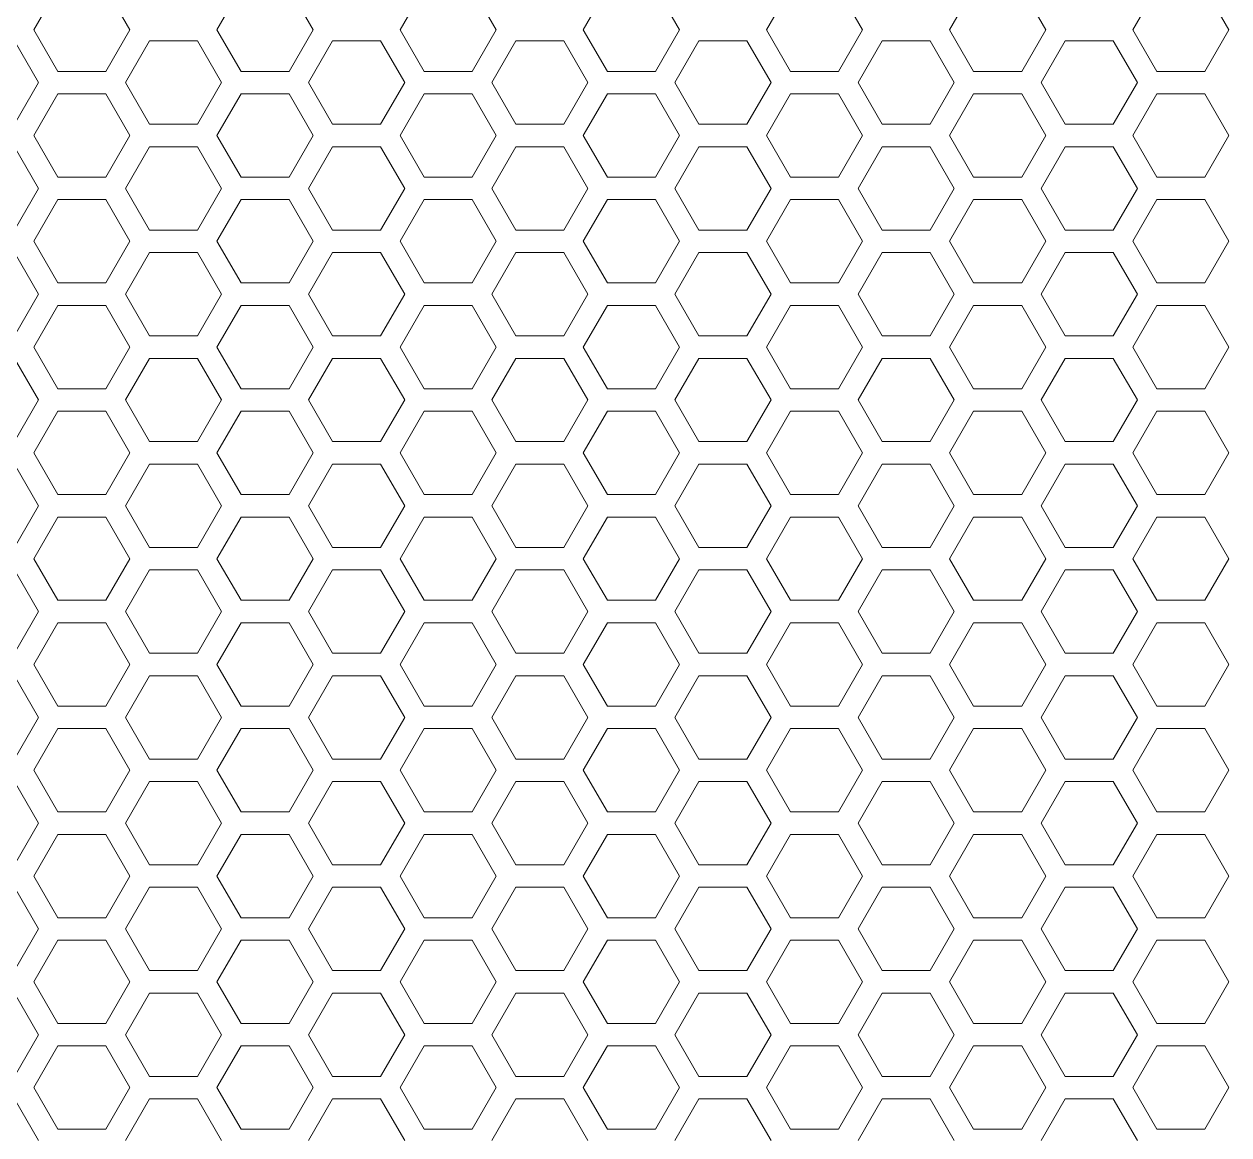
# Model space of a CAD drawing. Header units: millimetres. Extents: x -10 to 46, y -17 to 110.
# Drawn here: x 10.18 to 16.45, y 33.45 to 39.23 of the extents above; entities that cross this region are included whole.
import ezdxf

# ---------------------------------------------------------------- set-up
doc = ezdxf.new("R2010")
doc.units = ezdxf.units.MM

msp = doc.modelspace()

# ---------------------------------------------------------------- linework, layer by layer
at = {"lineweight": 18}
for p, q in [((10.3595, 39.414), (10.2345, 39.1975)), ((10.7345, 39.1975), (10.6095, 39.414)), ((11.3121, 39.414), (11.1871, 39.1975)), ((11.6871, 39.1975), (11.5621, 39.414)), ((12.2648, 39.414), (12.1398, 39.1975)), ((12.6398, 39.1975), (12.5148, 39.414)), ((13.2174, 39.414), (13.0924, 39.1975)), ((13.5924, 39.1975), (13.4674, 39.414)), ((14.1701, 39.414), (14.0451, 39.1975)), ((14.5451, 39.1975), (14.4201, 39.414)), ((15.1227, 39.414), (14.9977, 39.1975)), ((15.4977, 39.1975), (15.3727, 39.414)), ((16.0754, 39.414), (15.9504, 39.1975)), ((16.4504, 39.1975), (16.3254, 39.414)), ((10.2345, 39.1975), (10.3595, 38.981)), ((10.6095, 38.981), (10.7345, 39.1975)), ((11.1871, 39.1975), (11.3121, 38.981)), ((11.5621, 38.981), (11.6871, 39.1975)), ((12.1398, 39.1975), (12.2648, 38.981)), ((12.5148, 38.981), (12.6398, 39.1975)), ((13.0924, 39.1975), (13.2174, 38.981)), ((13.4674, 38.981), (13.5924, 39.1975)), ((14.0451, 39.1975), (14.1701, 38.981)), ((14.4201, 38.981), (14.5451, 39.1975)), ((14.9977, 39.1975), (15.1227, 38.981)), ((15.3727, 38.981), (15.4977, 39.1975)), ((15.9504, 39.1975), (16.0754, 38.981)), ((16.3254, 38.981), (16.4504, 39.1975)), ((10.2581, 38.9225), (10.1331, 39.139)), ((10.8358, 39.139), (10.7108, 38.9225)), ((11.0858, 39.139), (10.8358, 39.139)), ((11.2108, 38.9225), (11.0858, 39.139)), ((11.7884, 39.139), (11.6634, 38.9225)), ((12.0384, 39.139), (11.7884, 39.139)), ((12.1634, 38.9225), (12.0384, 39.139)), ((12.7411, 39.139), (12.6161, 38.9225)), ((12.9911, 39.139), (12.7411, 39.139)), ((13.1161, 38.9225), (12.9911, 39.139)), ((13.6937, 39.139), (13.5687, 38.9225)), ((13.9438, 39.139), (13.6937, 39.139)), ((14.0688, 38.9225), (13.9438, 39.139)), ((14.6464, 39.139), (14.5214, 38.9225)), ((14.8964, 39.139), (14.6464, 39.139)), ((15.0214, 38.9225), (14.8964, 39.139)), ((15.599, 39.139), (15.474, 38.9225)), ((15.8491, 39.139), (15.599, 39.139)), ((15.9741, 38.9225), (15.8491, 39.139)), ((10.3595, 38.981), (10.6095, 38.981)), ((11.3121, 38.981), (11.5621, 38.981)), ((12.2648, 38.981), (12.5148, 38.981)), ((13.2174, 38.981), (13.4674, 38.981)), ((14.1701, 38.981), (14.4201, 38.981)), ((15.1227, 38.981), (15.3727, 38.981)), ((16.0754, 38.981), (16.3254, 38.981)), ((10.1331, 38.706), (10.2581, 38.9225)), ((10.7108, 38.9225), (10.8358, 38.706)), ((11.0858, 38.706), (11.2108, 38.9225)), ((11.6634, 38.9225), (11.7884, 38.706)), ((12.0384, 38.706), (12.1634, 38.9225)), ((12.6161, 38.9225), (12.7411, 38.706)), ((12.9911, 38.706), (13.1161, 38.9225)), ((13.5687, 38.9225), (13.6937, 38.706)), ((13.9438, 38.706), (14.0688, 38.9225)), ((14.5214, 38.9225), (14.6464, 38.706)), ((14.8964, 38.706), (15.0214, 38.9225)), ((15.474, 38.9225), (15.599, 38.706)), ((15.8491, 38.706), (15.9741, 38.9225)), ((10.3595, 38.864), (10.2345, 38.6475)), ((10.6095, 38.864), (10.3595, 38.864)), ((10.7345, 38.6475), (10.6095, 38.864)), ((11.3121, 38.864), (11.1871, 38.6475)), ((11.5621, 38.864), (11.3121, 38.864)), ((11.6871, 38.6475), (11.5621, 38.864)), ((12.2648, 38.864), (12.1398, 38.6475)), ((12.5148, 38.864), (12.2648, 38.864)), ((12.6398, 38.6475), (12.5148, 38.864)), ((13.2174, 38.864), (13.0924, 38.6475)), ((13.4674, 38.864), (13.2174, 38.864)), ((13.5924, 38.6475), (13.4674, 38.864)), ((14.1701, 38.864), (14.0451, 38.6475)), ((14.4201, 38.864), (14.1701, 38.864)), ((14.5451, 38.6475), (14.4201, 38.864)), ((15.1227, 38.864), (14.9977, 38.6475)), ((15.3727, 38.864), (15.1227, 38.864)), ((15.4977, 38.6475), (15.3727, 38.864)), ((16.0754, 38.864), (15.9504, 38.6475)), ((16.3254, 38.864), (16.0754, 38.864)), ((16.4504, 38.6475), (16.3254, 38.864)), ((10.8358, 38.706), (11.0858, 38.706)), ((11.7884, 38.706), (12.0384, 38.706)), ((12.7411, 38.706), (12.9911, 38.706)), ((13.6937, 38.706), (13.9438, 38.706)), ((14.6464, 38.706), (14.8964, 38.706)), ((15.599, 38.706), (15.8491, 38.706)), ((10.2345, 38.6475), (10.3595, 38.431)), ((10.6095, 38.431), (10.7345, 38.6475)), ((11.1871, 38.6475), (11.3121, 38.431)), ((11.5621, 38.431), (11.6871, 38.6475)), ((12.1398, 38.6475), (12.2648, 38.431)), ((12.5148, 38.431), (12.6398, 38.6475)), ((13.0924, 38.6475), (13.2174, 38.431)), ((13.4674, 38.431), (13.5924, 38.6475)), ((14.0451, 38.6475), (14.1701, 38.431)), ((14.4201, 38.431), (14.5451, 38.6475)), ((14.9977, 38.6475), (15.1227, 38.431)), ((15.3727, 38.431), (15.4977, 38.6475)), ((15.9504, 38.6475), (16.0754, 38.431)), ((16.3254, 38.431), (16.4504, 38.6475)), ((10.2581, 38.3725), (10.1331, 38.589)), ((10.8358, 38.589), (10.7108, 38.3725)), ((11.0858, 38.589), (10.8358, 38.589)), ((11.2108, 38.3725), (11.0858, 38.589)), ((11.7884, 38.589), (11.6634, 38.3725)), ((12.0384, 38.589), (11.7884, 38.589)), ((12.1634, 38.3725), (12.0384, 38.589)), ((12.7411, 38.589), (12.6161, 38.3725)), ((12.9911, 38.589), (12.7411, 38.589)), ((13.1161, 38.3725), (12.9911, 38.589)), ((13.6937, 38.589), (13.5687, 38.3725)), ((13.9438, 38.589), (13.6937, 38.589)), ((14.0688, 38.3725), (13.9438, 38.589)), ((14.6464, 38.589), (14.5214, 38.3725)), ((14.8964, 38.589), (14.6464, 38.589)), ((15.0214, 38.3725), (14.8964, 38.589)), ((15.599, 38.589), (15.474, 38.3725)), ((15.8491, 38.589), (15.599, 38.589)), ((15.9741, 38.3725), (15.8491, 38.589)), ((10.3595, 38.431), (10.6095, 38.431)), ((11.3121, 38.431), (11.5621, 38.431)), ((12.2648, 38.431), (12.5148, 38.431)), ((13.2174, 38.431), (13.4674, 38.431)), ((14.1701, 38.431), (14.4201, 38.431)), ((15.1227, 38.431), (15.3727, 38.431)), ((16.0754, 38.431), (16.3254, 38.431)), ((10.1331, 38.156), (10.2581, 38.3725)), ((10.7108, 38.3725), (10.8358, 38.156)), ((11.0858, 38.156), (11.2108, 38.3725)), ((11.6634, 38.3725), (11.7884, 38.156)), ((12.0384, 38.156), (12.1634, 38.3725)), ((12.6161, 38.3725), (12.7411, 38.156)), ((12.9911, 38.156), (13.1161, 38.3725)), ((13.5687, 38.3725), (13.6937, 38.156)), ((13.9438, 38.156), (14.0688, 38.3725)), ((14.5214, 38.3725), (14.6464, 38.156)), ((14.8964, 38.156), (15.0214, 38.3725)), ((15.474, 38.3725), (15.599, 38.156)), ((15.8491, 38.156), (15.9741, 38.3725)), ((10.3595, 38.314), (10.2345, 38.0975)), ((10.6095, 38.314), (10.3595, 38.314)), ((10.7345, 38.0975), (10.6095, 38.314)), ((11.3121, 38.314), (11.1871, 38.0975)), ((11.5621, 38.314), (11.3121, 38.314)), ((11.6871, 38.0975), (11.5621, 38.314)), ((12.2648, 38.314), (12.1398, 38.0975)), ((12.5148, 38.314), (12.2648, 38.314)), ((12.6398, 38.0975), (12.5148, 38.314)), ((13.2174, 38.314), (13.0924, 38.0975)), ((13.4674, 38.314), (13.2174, 38.314)), ((13.5924, 38.0975), (13.4674, 38.314)), ((14.1701, 38.314), (14.0451, 38.0975)), ((14.4201, 38.314), (14.1701, 38.314)), ((14.5451, 38.0975), (14.4201, 38.314)), ((15.1227, 38.314), (14.9977, 38.0975)), ((15.3727, 38.314), (15.1227, 38.314)), ((15.4977, 38.0975), (15.3727, 38.314)), ((16.0754, 38.314), (15.9504, 38.0975)), ((16.3254, 38.314), (16.0754, 38.314)), ((16.4504, 38.0975), (16.3254, 38.314)), ((10.8358, 38.156), (11.0858, 38.156)), ((11.7884, 38.156), (12.0384, 38.156)), ((12.7411, 38.156), (12.9911, 38.156)), ((13.6937, 38.156), (13.9438, 38.156)), ((14.6464, 38.156), (14.8964, 38.156)), ((15.599, 38.156), (15.8491, 38.156)), ((10.2581, 37.8225), (10.1331, 38.039)), ((10.2345, 38.0975), (10.3595, 37.881)), ((10.6095, 37.881), (10.7345, 38.0975)), ((10.8358, 38.039), (10.7108, 37.8225)), ((11.0858, 38.039), (10.8358, 38.039)), ((11.2108, 37.8225), (11.0858, 38.039)), ((11.1871, 38.0975), (11.3121, 37.881)), ((11.5621, 37.881), (11.6871, 38.0975)), ((11.7884, 38.039), (11.6634, 37.8225)), ((12.0384, 38.039), (11.7884, 38.039)), ((12.1634, 37.8225), (12.0384, 38.039)), ((12.1398, 38.0975), (12.2648, 37.881)), ((12.5148, 37.881), (12.6398, 38.0975)), ((12.7411, 38.039), (12.6161, 37.8225)), ((12.9911, 38.039), (12.7411, 38.039)), ((13.1161, 37.8225), (12.9911, 38.039)), ((13.0924, 38.0975), (13.2174, 37.881)), ((13.4674, 37.881), (13.5924, 38.0975)), ((13.6937, 38.039), (13.5687, 37.8225)), ((13.9438, 38.039), (13.6937, 38.039)), ((14.0688, 37.8225), (13.9438, 38.039)), ((14.0451, 38.0975), (14.1701, 37.881)), ((14.4201, 37.881), (14.5451, 38.0975)), ((14.6464, 38.039), (14.5214, 37.8225)), ((14.8964, 38.039), (14.6464, 38.039)), ((15.0214, 37.8225), (14.8964, 38.039)), ((14.9977, 38.0975), (15.1227, 37.881)), ((15.3727, 37.881), (15.4977, 38.0975)), ((15.599, 38.039), (15.474, 37.8225)), ((15.8491, 38.039), (15.599, 38.039)), ((15.9741, 37.8225), (15.8491, 38.039)), ((15.9504, 38.0975), (16.0754, 37.881)), ((16.3254, 37.881), (16.4504, 38.0975)), ((10.3595, 37.881), (10.6095, 37.881)), ((11.3121, 37.881), (11.5621, 37.881)), ((12.2648, 37.881), (12.5148, 37.881)), ((13.2174, 37.881), (13.4674, 37.881)), ((14.1701, 37.881), (14.4201, 37.881)), ((15.1227, 37.881), (15.3727, 37.881)), ((16.0754, 37.881), (16.3254, 37.881)), ((10.1331, 37.606), (10.2581, 37.8225)), ((10.7108, 37.8225), (10.8358, 37.606)), ((11.0858, 37.606), (11.2108, 37.8225)), ((11.6634, 37.8225), (11.7884, 37.606)), ((12.0384, 37.606), (12.1634, 37.8225)), ((12.6161, 37.8225), (12.7411, 37.606)), ((12.9911, 37.606), (13.1161, 37.8225)), ((13.5687, 37.8225), (13.6937, 37.606)), ((13.9438, 37.606), (14.0688, 37.8225)), ((14.5214, 37.8225), (14.6464, 37.606)), ((14.8964, 37.606), (15.0214, 37.8225)), ((15.474, 37.8225), (15.599, 37.606)), ((15.8491, 37.606), (15.9741, 37.8225)), ((10.3595, 37.764), (10.2345, 37.5475)), ((10.6095, 37.764), (10.3595, 37.764)), ((10.7345, 37.5475), (10.6095, 37.764)), ((11.3121, 37.764), (11.1871, 37.5475)), ((11.5621, 37.764), (11.3121, 37.764)), ((11.6871, 37.5475), (11.5621, 37.764)), ((12.2648, 37.764), (12.1398, 37.5475)), ((12.5148, 37.764), (12.2648, 37.764)), ((12.6398, 37.5475), (12.5148, 37.764)), ((13.2174, 37.764), (13.0924, 37.5475)), ((13.4674, 37.764), (13.2174, 37.764)), ((13.5924, 37.5475), (13.4674, 37.764)), ((14.1701, 37.764), (14.0451, 37.5475)), ((14.4201, 37.764), (14.1701, 37.764)), ((14.5451, 37.5475), (14.4201, 37.764)), ((15.1227, 37.764), (14.9977, 37.5475)), ((15.3727, 37.764), (15.1227, 37.764)), ((15.4977, 37.5475), (15.3727, 37.764)), ((16.0754, 37.764), (15.9504, 37.5475)), ((16.3254, 37.764), (16.0754, 37.764)), ((16.4504, 37.5475), (16.3254, 37.764)), ((10.8358, 37.606), (11.0858, 37.606)), ((11.7884, 37.606), (12.0384, 37.606)), ((12.7411, 37.606), (12.9911, 37.606)), ((13.6937, 37.606), (13.9438, 37.606)), ((14.6464, 37.606), (14.8964, 37.606)), ((15.599, 37.606), (15.8491, 37.606)), ((10.2345, 37.5475), (10.3595, 37.3309)), ((10.6095, 37.3309), (10.7345, 37.5475)), ((11.1871, 37.5475), (11.3121, 37.3309)), ((11.5621, 37.3309), (11.6871, 37.5475)), ((12.1398, 37.5475), (12.2648, 37.3309)), ((12.5148, 37.3309), (12.6398, 37.5475)), ((13.0924, 37.5475), (13.2174, 37.3309)), ((13.4674, 37.3309), (13.5924, 37.5475)), ((14.0451, 37.5475), (14.1701, 37.3309)), ((14.4201, 37.3309), (14.5451, 37.5475)), ((14.9977, 37.5475), (15.1227, 37.3309)), ((15.3727, 37.3309), (15.4977, 37.5475)), ((15.9504, 37.5475), (16.0754, 37.3309)), ((16.3254, 37.3309), (16.4504, 37.5475)), ((10.2581, 37.2725), (10.1331, 37.489)), ((10.8358, 37.489), (10.7108, 37.2725)), ((11.0858, 37.489), (10.8358, 37.489)), ((11.2108, 37.2725), (11.0858, 37.489)), ((11.7884, 37.489), (11.6634, 37.2725)), ((12.0384, 37.489), (11.7884, 37.489)), ((12.1634, 37.2725), (12.0384, 37.489)), ((12.7411, 37.489), (12.6161, 37.2725)), ((12.9911, 37.489), (12.7411, 37.489)), ((13.1161, 37.2725), (12.9911, 37.489)), ((13.6937, 37.489), (13.5687, 37.2725)), ((13.9438, 37.489), (13.6937, 37.489)), ((14.0688, 37.2725), (13.9438, 37.489)), ((14.6464, 37.489), (14.5214, 37.2725)), ((14.8964, 37.489), (14.6464, 37.489)), ((15.0214, 37.2725), (14.8964, 37.489)), ((15.599, 37.489), (15.474, 37.2725)), ((15.8491, 37.489), (15.599, 37.489)), ((15.9741, 37.2725), (15.8491, 37.489)), ((10.3595, 37.3309), (10.6095, 37.3309)), ((11.3121, 37.3309), (11.5621, 37.3309)), ((12.2648, 37.3309), (12.5148, 37.3309)), ((13.2174, 37.3309), (13.4674, 37.3309)), ((14.1701, 37.3309), (14.4201, 37.3309)), ((15.1227, 37.3309), (15.3727, 37.3309)), ((16.0754, 37.3309), (16.3254, 37.3309)), ((10.1331, 37.0559), (10.2581, 37.2725)), ((10.7108, 37.2725), (10.8358, 37.0559)), ((11.0858, 37.0559), (11.2108, 37.2725)), ((11.6634, 37.2725), (11.7884, 37.0559)), ((12.0384, 37.0559), (12.1634, 37.2725)), ((12.6161, 37.2725), (12.7411, 37.0559)), ((12.9911, 37.0559), (13.1161, 37.2725)), ((13.5687, 37.2725), (13.6937, 37.0559)), ((13.9438, 37.0559), (14.0688, 37.2725)), ((14.5214, 37.2725), (14.6464, 37.0559)), ((14.8964, 37.0559), (15.0214, 37.2725)), ((15.474, 37.2725), (15.599, 37.0559)), ((15.8491, 37.0559), (15.9741, 37.2725)), ((10.3595, 37.214), (10.2345, 36.9974)), ((10.6095, 37.214), (10.3595, 37.214)), ((10.7345, 36.9974), (10.6095, 37.214)), ((11.3121, 37.214), (11.1871, 36.9974)), ((11.5621, 37.214), (11.3121, 37.214)), ((11.6871, 36.9974), (11.5621, 37.214)), ((12.2648, 37.214), (12.1398, 36.9974)), ((12.5148, 37.214), (12.2648, 37.214)), ((12.6398, 36.9974), (12.5148, 37.214)), ((13.2174, 37.214), (13.0924, 36.9974)), ((13.4674, 37.214), (13.2174, 37.214)), ((13.5924, 36.9974), (13.4674, 37.214)), ((14.1701, 37.214), (14.0451, 36.9974)), ((14.4201, 37.214), (14.1701, 37.214)), ((14.5451, 36.9974), (14.4201, 37.214)), ((15.1227, 37.214), (14.9977, 36.9974)), ((15.3727, 37.214), (15.1227, 37.214)), ((15.4977, 36.9974), (15.3727, 37.214)), ((16.0754, 37.214), (15.9504, 36.9974)), ((16.3254, 37.214), (16.0754, 37.214)), ((16.4504, 36.9974), (16.3254, 37.214)), ((10.8358, 37.0559), (11.0858, 37.0559)), ((11.7884, 37.0559), (12.0384, 37.0559)), ((12.7411, 37.0559), (12.9911, 37.0559)), ((13.6937, 37.0559), (13.9438, 37.0559)), ((14.6464, 37.0559), (14.8964, 37.0559)), ((15.599, 37.0559), (15.8491, 37.0559)), ((10.2345, 36.9974), (10.3595, 36.7809)), ((10.6095, 36.7809), (10.7345, 36.9974)), ((11.1871, 36.9974), (11.3121, 36.7809)), ((11.5621, 36.7809), (11.6871, 36.9974)), ((12.1398, 36.9974), (12.2648, 36.7809)), ((12.5148, 36.7809), (12.6398, 36.9974)), ((13.0924, 36.9974), (13.2174, 36.7809)), ((13.4674, 36.7809), (13.5924, 36.9974)), ((14.0451, 36.9974), (14.1701, 36.7809)), ((14.4201, 36.7809), (14.5451, 36.9974)), ((14.9977, 36.9974), (15.1227, 36.7809)), ((15.3727, 36.7809), (15.4977, 36.9974)), ((15.9504, 36.9974), (16.0754, 36.7809)), ((16.3254, 36.7809), (16.4504, 36.9974)), ((10.2581, 36.7224), (10.1331, 36.939)), ((10.8358, 36.939), (10.7108, 36.7224)), ((11.0858, 36.939), (10.8358, 36.939)), ((11.2108, 36.7224), (11.0858, 36.939)), ((11.7884, 36.939), (11.6634, 36.7224)), ((12.0384, 36.939), (11.7884, 36.939)), ((12.1634, 36.7224), (12.0384, 36.939)), ((12.7411, 36.939), (12.6161, 36.7224)), ((12.9911, 36.939), (12.7411, 36.939)), ((13.1161, 36.7224), (12.9911, 36.939)), ((13.6937, 36.939), (13.5687, 36.7224)), ((13.9438, 36.939), (13.6937, 36.939)), ((14.0688, 36.7224), (13.9438, 36.939)), ((14.6464, 36.939), (14.5214, 36.7224)), ((14.8964, 36.939), (14.6464, 36.939)), ((15.0214, 36.7224), (14.8964, 36.939)), ((15.599, 36.939), (15.474, 36.7224)), ((15.8491, 36.939), (15.599, 36.939)), ((15.9741, 36.7224), (15.8491, 36.939)), ((10.1331, 36.5059), (10.2581, 36.7224)), ((10.3595, 36.7809), (10.6095, 36.7809)), ((10.7108, 36.7224), (10.8358, 36.5059)), ((11.0858, 36.5059), (11.2108, 36.7224)), ((11.3121, 36.7809), (11.5621, 36.7809)), ((11.6634, 36.7224), (11.7884, 36.5059)), ((12.0384, 36.5059), (12.1634, 36.7224)), ((12.2648, 36.7809), (12.5148, 36.7809)), ((12.6161, 36.7224), (12.7411, 36.5059)), ((12.9911, 36.5059), (13.1161, 36.7224)), ((13.2174, 36.7809), (13.4674, 36.7809)), ((13.5687, 36.7224), (13.6937, 36.5059)), ((13.9438, 36.5059), (14.0688, 36.7224)), ((14.1701, 36.7809), (14.4201, 36.7809)), ((14.5214, 36.7224), (14.6464, 36.5059)), ((14.8964, 36.5059), (15.0214, 36.7224)), ((15.1227, 36.7809), (15.3727, 36.7809)), ((15.474, 36.7224), (15.599, 36.5059)), ((15.8491, 36.5059), (15.9741, 36.7224)), ((16.0754, 36.7809), (16.3254, 36.7809)), ((10.3595, 36.6639), (10.2345, 36.4474)), ((10.6095, 36.6639), (10.3595, 36.6639)), ((10.7345, 36.4474), (10.6095, 36.6639)), ((11.3121, 36.6639), (11.1871, 36.4474)), ((11.5621, 36.6639), (11.3121, 36.6639)), ((11.6871, 36.4474), (11.5621, 36.6639)), ((12.2648, 36.6639), (12.1398, 36.4474)), ((12.5148, 36.6639), (12.2648, 36.6639)), ((12.6398, 36.4474), (12.5148, 36.6639)), ((13.2174, 36.6639), (13.0924, 36.4474)), ((13.4674, 36.6639), (13.2174, 36.6639)), ((13.5924, 36.4474), (13.4674, 36.6639)), ((14.1701, 36.6639), (14.0451, 36.4474)), ((14.4201, 36.6639), (14.1701, 36.6639)), ((14.5451, 36.4474), (14.4201, 36.6639)), ((15.1227, 36.6639), (14.9977, 36.4474)), ((15.3727, 36.6639), (15.1227, 36.6639)), ((15.4977, 36.4474), (15.3727, 36.6639)), ((16.0754, 36.6639), (15.9504, 36.4474)), ((16.3254, 36.6639), (16.0754, 36.6639)), ((16.4504, 36.4474), (16.3254, 36.6639)), ((10.8358, 36.5059), (11.0858, 36.5059)), ((11.7884, 36.5059), (12.0384, 36.5059)), ((12.7411, 36.5059), (12.9911, 36.5059)), ((13.6937, 36.5059), (13.9438, 36.5059)), ((14.6464, 36.5059), (14.8964, 36.5059)), ((15.599, 36.5059), (15.8491, 36.5059)), ((10.2345, 36.4474), (10.3595, 36.2309)), ((10.6095, 36.2309), (10.7345, 36.4474)), ((11.1871, 36.4474), (11.3121, 36.2309)), ((11.5621, 36.2309), (11.6871, 36.4474)), ((12.1398, 36.4474), (12.2648, 36.2309)), ((12.5148, 36.2309), (12.6398, 36.4474)), ((13.0924, 36.4474), (13.2174, 36.2309)), ((13.4674, 36.2309), (13.5924, 36.4474)), ((14.0451, 36.4474), (14.1701, 36.2309)), ((14.4201, 36.2309), (14.5451, 36.4474)), ((14.9977, 36.4474), (15.1227, 36.2309)), ((15.3727, 36.2309), (15.4977, 36.4474)), ((15.9504, 36.4474), (16.0754, 36.2309)), ((16.3254, 36.2309), (16.4504, 36.4474)), ((10.2581, 36.1724), (10.1331, 36.3889)), ((10.8358, 36.3889), (10.7108, 36.1724)), ((11.0858, 36.3889), (10.8358, 36.3889)), ((11.2108, 36.1724), (11.0858, 36.3889)), ((11.7884, 36.3889), (11.6634, 36.1724)), ((12.0384, 36.3889), (11.7884, 36.3889)), ((12.1634, 36.1724), (12.0384, 36.3889)), ((12.7411, 36.3889), (12.6161, 36.1724)), ((12.9911, 36.3889), (12.7411, 36.3889)), ((13.1161, 36.1724), (12.9911, 36.3889)), ((13.6937, 36.3889), (13.5687, 36.1724)), ((13.9438, 36.3889), (13.6937, 36.3889)), ((14.0688, 36.1724), (13.9438, 36.3889)), ((14.6464, 36.3889), (14.5214, 36.1724)), ((14.8964, 36.3889), (14.6464, 36.3889)), ((15.0214, 36.1724), (14.8964, 36.3889)), ((15.599, 36.3889), (15.474, 36.1724)), ((15.8491, 36.3889), (15.599, 36.3889)), ((15.9741, 36.1724), (15.8491, 36.3889)), ((10.3595, 36.2309), (10.6095, 36.2309)), ((11.3121, 36.2309), (11.5621, 36.2309)), ((12.2648, 36.2309), (12.5148, 36.2309)), ((13.2174, 36.2309), (13.4674, 36.2309)), ((14.1701, 36.2309), (14.4201, 36.2309)), ((15.1227, 36.2309), (15.3727, 36.2309)), ((16.0754, 36.2309), (16.3254, 36.2309)), ((10.1331, 35.9559), (10.2581, 36.1724)), ((10.7108, 36.1724), (10.8358, 35.9559)), ((11.0858, 35.9559), (11.2108, 36.1724)), ((11.6634, 36.1724), (11.7884, 35.9559)), ((12.0384, 35.9559), (12.1634, 36.1724)), ((12.6161, 36.1724), (12.7411, 35.9559)), ((12.9911, 35.9559), (13.1161, 36.1724)), ((13.5687, 36.1724), (13.6937, 35.9559)), ((13.9438, 35.9559), (14.0688, 36.1724)), ((14.5214, 36.1724), (14.6464, 35.9559)), ((14.8964, 35.9559), (15.0214, 36.1724)), ((15.474, 36.1724), (15.599, 35.9559)), ((15.8491, 35.9559), (15.9741, 36.1724)), ((10.3595, 36.1139), (10.2345, 35.8974)), ((10.6095, 36.1139), (10.3595, 36.1139)), ((10.7345, 35.8974), (10.6095, 36.1139)), ((11.3121, 36.1139), (11.1871, 35.8974)), ((11.5621, 36.1139), (11.3121, 36.1139)), ((11.6871, 35.8974), (11.5621, 36.1139)), ((12.2648, 36.1139), (12.1398, 35.8974)), ((12.5148, 36.1139), (12.2648, 36.1139)), ((12.6398, 35.8974), (12.5148, 36.1139)), ((13.2174, 36.1139), (13.0924, 35.8974)), ((13.4674, 36.1139), (13.2174, 36.1139)), ((13.5924, 35.8974), (13.4674, 36.1139)), ((14.1701, 36.1139), (14.0451, 35.8974)), ((14.4201, 36.1139), (14.1701, 36.1139)), ((14.5451, 35.8974), (14.4201, 36.1139)), ((15.1227, 36.1139), (14.9977, 35.8974)), ((15.3727, 36.1139), (15.1227, 36.1139)), ((15.4977, 35.8974), (15.3727, 36.1139)), ((16.0754, 36.1139), (15.9504, 35.8974)), ((16.3254, 36.1139), (16.0754, 36.1139)), ((16.4504, 35.8974), (16.3254, 36.1139)), ((10.8358, 35.9559), (11.0858, 35.9559)), ((11.7884, 35.9559), (12.0384, 35.9559)), ((12.7411, 35.9559), (12.9911, 35.9559)), ((13.6937, 35.9559), (13.9438, 35.9559)), ((14.6464, 35.9559), (14.8964, 35.9559)), ((15.599, 35.9559), (15.8491, 35.9559)), ((10.2345, 35.8974), (10.3595, 35.6809)), ((10.6095, 35.6809), (10.7345, 35.8974)), ((11.1871, 35.8974), (11.3121, 35.6809)), ((11.5621, 35.6809), (11.6871, 35.8974)), ((12.1398, 35.8974), (12.2648, 35.6809)), ((12.5148, 35.6809), (12.6398, 35.8974)), ((13.0924, 35.8974), (13.2174, 35.6809)), ((13.4674, 35.6809), (13.5924, 35.8974)), ((14.0451, 35.8974), (14.1701, 35.6809)), ((14.4201, 35.6809), (14.5451, 35.8974)), ((14.9977, 35.8974), (15.1227, 35.6809)), ((15.3727, 35.6809), (15.4977, 35.8974)), ((15.9504, 35.8974), (16.0754, 35.6809)), ((16.3254, 35.6809), (16.4504, 35.8974)), ((10.2581, 35.6224), (10.1331, 35.8389)), ((10.8358, 35.8389), (10.7108, 35.6224)), ((11.0858, 35.8389), (10.8358, 35.8389)), ((11.2108, 35.6224), (11.0858, 35.8389)), ((11.7884, 35.8389), (11.6634, 35.6224)), ((12.0384, 35.8389), (11.7884, 35.8389)), ((12.1634, 35.6224), (12.0384, 35.8389)), ((12.7411, 35.8389), (12.6161, 35.6224)), ((12.9911, 35.8389), (12.7411, 35.8389)), ((13.1161, 35.6224), (12.9911, 35.8389)), ((13.6937, 35.8389), (13.5687, 35.6224)), ((13.9438, 35.8389), (13.6937, 35.8389)), ((14.0688, 35.6224), (13.9438, 35.8389)), ((14.6464, 35.8389), (14.5214, 35.6224)), ((14.8964, 35.8389), (14.6464, 35.8389)), ((15.0214, 35.6224), (14.8964, 35.8389)), ((15.599, 35.8389), (15.474, 35.6224)), ((15.8491, 35.8389), (15.599, 35.8389)), ((15.9741, 35.6224), (15.8491, 35.8389)), ((10.3595, 35.6809), (10.6095, 35.6809)), ((11.3121, 35.6809), (11.5621, 35.6809)), ((12.2648, 35.6809), (12.5148, 35.6809)), ((13.2174, 35.6809), (13.4674, 35.6809)), ((14.1701, 35.6809), (14.4201, 35.6809)), ((15.1227, 35.6809), (15.3727, 35.6809)), ((16.0754, 35.6809), (16.3254, 35.6809)), ((10.1331, 35.4059), (10.2581, 35.6224)), ((10.7108, 35.6224), (10.8358, 35.4059)), ((11.0858, 35.4059), (11.2108, 35.6224)), ((11.6634, 35.6224), (11.7884, 35.4059)), ((12.0384, 35.4059), (12.1634, 35.6224)), ((12.6161, 35.6224), (12.7411, 35.4059)), ((12.9911, 35.4059), (13.1161, 35.6224)), ((13.5687, 35.6224), (13.6937, 35.4059)), ((13.9438, 35.4059), (14.0688, 35.6224)), ((14.5214, 35.6224), (14.6464, 35.4059)), ((14.8964, 35.4059), (15.0214, 35.6224)), ((15.474, 35.6224), (15.599, 35.4059)), ((15.8491, 35.4059), (15.9741, 35.6224)), ((10.3595, 35.5639), (10.2345, 35.3474)), ((10.6095, 35.5639), (10.3595, 35.5639)), ((10.7345, 35.3474), (10.6095, 35.5639)), ((11.3121, 35.5639), (11.1871, 35.3474)), ((11.5621, 35.5639), (11.3121, 35.5639)), ((11.6871, 35.3474), (11.5621, 35.5639)), ((12.2648, 35.5639), (12.1398, 35.3474)), ((12.5148, 35.5639), (12.2648, 35.5639)), ((12.6398, 35.3474), (12.5148, 35.5639)), ((13.2174, 35.5639), (13.0924, 35.3474)), ((13.4674, 35.5639), (13.2174, 35.5639)), ((13.5924, 35.3474), (13.4674, 35.5639)), ((14.1701, 35.5639), (14.0451, 35.3474)), ((14.4201, 35.5639), (14.1701, 35.5639)), ((14.5451, 35.3474), (14.4201, 35.5639)), ((15.1227, 35.5639), (14.9977, 35.3474)), ((15.3727, 35.5639), (15.1227, 35.5639)), ((15.4977, 35.3474), (15.3727, 35.5639)), ((16.0754, 35.5639), (15.9504, 35.3474)), ((16.3254, 35.5639), (16.0754, 35.5639)), ((16.4504, 35.3474), (16.3254, 35.5639)), ((10.2345, 35.3474), (10.3595, 35.1309)), ((10.6095, 35.1309), (10.7345, 35.3474)), ((10.8358, 35.4059), (11.0858, 35.4059)), ((11.1871, 35.3474), (11.3121, 35.1309)), ((11.5621, 35.1309), (11.6871, 35.3474)), ((11.7884, 35.4059), (12.0384, 35.4059)), ((12.1398, 35.3474), (12.2648, 35.1309)), ((12.5148, 35.1309), (12.6398, 35.3474)), ((12.7411, 35.4059), (12.9911, 35.4059)), ((13.0924, 35.3474), (13.2174, 35.1309)), ((13.4674, 35.1309), (13.5924, 35.3474)), ((13.6937, 35.4059), (13.9438, 35.4059)), ((14.0451, 35.3474), (14.1701, 35.1309)), ((14.4201, 35.1309), (14.5451, 35.3474)), ((14.6464, 35.4059), (14.8964, 35.4059)), ((14.9977, 35.3474), (15.1227, 35.1309)), ((15.3727, 35.1309), (15.4977, 35.3474)), ((15.599, 35.4059), (15.8491, 35.4059)), ((15.9504, 35.3474), (16.0754, 35.1309)), ((16.3254, 35.1309), (16.4504, 35.3474)), ((10.2581, 35.0724), (10.1331, 35.2889)), ((10.8358, 35.2889), (10.7108, 35.0724)), ((11.0858, 35.2889), (10.8358, 35.2889)), ((11.2108, 35.0724), (11.0858, 35.2889)), ((11.7884, 35.2889), (11.6634, 35.0724)), ((12.0384, 35.2889), (11.7884, 35.2889)), ((12.1634, 35.0724), (12.0384, 35.2889)), ((12.7411, 35.2889), (12.6161, 35.0724)), ((12.9911, 35.2889), (12.7411, 35.2889)), ((13.1161, 35.0724), (12.9911, 35.2889)), ((13.6937, 35.2889), (13.5687, 35.0724)), ((13.9438, 35.2889), (13.6937, 35.2889)), ((14.0688, 35.0724), (13.9438, 35.2889)), ((14.6464, 35.2889), (14.5214, 35.0724)), ((14.8964, 35.2889), (14.6464, 35.2889)), ((15.0214, 35.0724), (14.8964, 35.2889)), ((15.599, 35.2889), (15.474, 35.0724)), ((15.8491, 35.2889), (15.599, 35.2889)), ((15.9741, 35.0724), (15.8491, 35.2889)), ((10.3595, 35.1309), (10.6095, 35.1309)), ((11.3121, 35.1309), (11.5621, 35.1309)), ((12.2648, 35.1309), (12.5148, 35.1309)), ((13.2174, 35.1309), (13.4674, 35.1309)), ((14.1701, 35.1309), (14.4201, 35.1309)), ((15.1227, 35.1309), (15.3727, 35.1309)), ((16.0754, 35.1309), (16.3254, 35.1309)), ((10.1331, 34.8559), (10.2581, 35.0724)), ((10.7108, 35.0724), (10.8358, 34.8559)), ((11.0858, 34.8559), (11.2108, 35.0724)), ((11.6634, 35.0724), (11.7884, 34.8559)), ((12.0384, 34.8559), (12.1634, 35.0724)), ((12.6161, 35.0724), (12.7411, 34.8559)), ((12.9911, 34.8559), (13.1161, 35.0724)), ((13.5687, 35.0724), (13.6937, 34.8559)), ((13.9438, 34.8559), (14.0688, 35.0724)), ((14.5214, 35.0724), (14.6464, 34.8559)), ((14.8964, 34.8559), (15.0214, 35.0724)), ((15.474, 35.0724), (15.599, 34.8559)), ((15.8491, 34.8559), (15.9741, 35.0724)), ((10.3595, 35.0139), (10.2345, 34.7974)), ((10.6095, 35.0139), (10.3595, 35.0139)), ((10.7345, 34.7974), (10.6095, 35.0139)), ((11.3121, 35.0139), (11.1871, 34.7974)), ((11.5621, 35.0139), (11.3121, 35.0139)), ((11.6871, 34.7974), (11.5621, 35.0139)), ((12.2648, 35.0139), (12.1398, 34.7974)), ((12.5148, 35.0139), (12.2648, 35.0139)), ((12.6398, 34.7974), (12.5148, 35.0139)), ((13.2174, 35.0139), (13.0924, 34.7974)), ((13.4674, 35.0139), (13.2174, 35.0139)), ((13.5924, 34.7974), (13.4674, 35.0139)), ((14.1701, 35.0139), (14.0451, 34.7974)), ((14.4201, 35.0139), (14.1701, 35.0139)), ((14.5451, 34.7974), (14.4201, 35.0139)), ((15.1227, 35.0139), (14.9977, 34.7974)), ((15.3727, 35.0139), (15.1227, 35.0139)), ((15.4977, 34.7974), (15.3727, 35.0139)), ((16.0754, 35.0139), (15.9504, 34.7974)), ((16.3254, 35.0139), (16.0754, 35.0139)), ((16.4504, 34.7974), (16.3254, 35.0139)), ((10.8358, 34.8559), (11.0858, 34.8559)), ((11.7884, 34.8559), (12.0384, 34.8559)), ((12.7411, 34.8559), (12.9911, 34.8559)), ((13.6937, 34.8559), (13.9438, 34.8559)), ((14.6464, 34.8559), (14.8964, 34.8559)), ((15.599, 34.8559), (15.8491, 34.8559)), ((10.2345, 34.7974), (10.3595, 34.5809)), ((10.6095, 34.5809), (10.7345, 34.7974)), ((11.1871, 34.7974), (11.3121, 34.5809)), ((11.5621, 34.5809), (11.6871, 34.7974)), ((12.1398, 34.7974), (12.2648, 34.5809)), ((12.5148, 34.5809), (12.6398, 34.7974)), ((13.0924, 34.7974), (13.2174, 34.5809)), ((13.4674, 34.5809), (13.5924, 34.7974)), ((14.0451, 34.7974), (14.1701, 34.5809)), ((14.4201, 34.5809), (14.5451, 34.7974)), ((14.9977, 34.7974), (15.1227, 34.5809)), ((15.3727, 34.5809), (15.4977, 34.7974)), ((15.9504, 34.7974), (16.0754, 34.5809)), ((16.3254, 34.5809), (16.4504, 34.7974)), ((10.2581, 34.5224), (10.1331, 34.7389)), ((10.8358, 34.7389), (10.7108, 34.5224)), ((11.0858, 34.7389), (10.8358, 34.7389)), ((11.2108, 34.5224), (11.0858, 34.7389)), ((11.7884, 34.7389), (11.6634, 34.5224)), ((12.0384, 34.7389), (11.7884, 34.7389)), ((12.1634, 34.5224), (12.0384, 34.7389)), ((12.7411, 34.7389), (12.6161, 34.5224)), ((12.9911, 34.7389), (12.7411, 34.7389)), ((13.1161, 34.5224), (12.9911, 34.7389)), ((13.6937, 34.7389), (13.5687, 34.5224)), ((13.9438, 34.7389), (13.6937, 34.7389)), ((14.0688, 34.5224), (13.9438, 34.7389)), ((14.6464, 34.7389), (14.5214, 34.5224)), ((14.8964, 34.7389), (14.6464, 34.7389)), ((15.0214, 34.5224), (14.8964, 34.7389)), ((15.599, 34.7389), (15.474, 34.5224)), ((15.8491, 34.7389), (15.599, 34.7389)), ((15.9741, 34.5224), (15.8491, 34.7389)), ((10.3595, 34.5809), (10.6095, 34.5809)), ((11.3121, 34.5809), (11.5621, 34.5809)), ((12.2648, 34.5809), (12.5148, 34.5809)), ((13.2174, 34.5809), (13.4674, 34.5809)), ((14.1701, 34.5809), (14.4201, 34.5809)), ((15.1227, 34.5809), (15.3727, 34.5809)), ((16.0754, 34.5809), (16.3254, 34.5809)), ((10.1331, 34.3059), (10.2581, 34.5224)), ((10.7108, 34.5224), (10.8358, 34.3059)), ((11.0858, 34.3059), (11.2108, 34.5224)), ((11.6634, 34.5224), (11.7884, 34.3059)), ((12.0384, 34.3059), (12.1634, 34.5224)), ((12.6161, 34.5224), (12.7411, 34.3059)), ((12.9911, 34.3059), (13.1161, 34.5224)), ((13.5687, 34.5224), (13.6937, 34.3059)), ((13.9438, 34.3059), (14.0688, 34.5224)), ((14.5214, 34.5224), (14.6464, 34.3059)), ((14.8964, 34.3059), (15.0214, 34.5224)), ((15.474, 34.5224), (15.599, 34.3059)), ((15.8491, 34.3059), (15.9741, 34.5224)), ((10.3595, 34.4639), (10.2345, 34.2474)), ((10.6095, 34.4639), (10.3595, 34.4639)), ((10.7345, 34.2474), (10.6095, 34.4639)), ((11.3121, 34.4639), (11.1871, 34.2474)), ((11.5621, 34.4639), (11.3121, 34.4639)), ((11.6871, 34.2474), (11.5621, 34.4639)), ((12.2648, 34.4639), (12.1398, 34.2474)), ((12.5148, 34.4639), (12.2648, 34.4639)), ((12.6398, 34.2474), (12.5148, 34.4639)), ((13.2174, 34.4639), (13.0924, 34.2474)), ((13.4674, 34.4639), (13.2174, 34.4639)), ((13.5924, 34.2474), (13.4674, 34.4639)), ((14.1701, 34.4639), (14.0451, 34.2474)), ((14.4201, 34.4639), (14.1701, 34.4639)), ((14.5451, 34.2474), (14.4201, 34.4639)), ((15.1227, 34.4639), (14.9977, 34.2474)), ((15.3727, 34.4639), (15.1227, 34.4639)), ((15.4977, 34.2474), (15.3727, 34.4639)), ((16.0754, 34.4639), (15.9504, 34.2474)), ((16.3254, 34.4639), (16.0754, 34.4639)), ((16.4504, 34.2474), (16.3254, 34.4639)), ((10.8358, 34.3059), (11.0858, 34.3059)), ((11.7884, 34.3059), (12.0384, 34.3059)), ((12.7411, 34.3059), (12.9911, 34.3059)), ((13.6937, 34.3059), (13.9438, 34.3059)), ((14.6464, 34.3059), (14.8964, 34.3059)), ((15.599, 34.3059), (15.8491, 34.3059)), ((10.2345, 34.2474), (10.3595, 34.0309)), ((10.6095, 34.0309), (10.7345, 34.2474)), ((11.1871, 34.2474), (11.3121, 34.0309)), ((11.5621, 34.0309), (11.6871, 34.2474)), ((12.1398, 34.2474), (12.2648, 34.0309)), ((12.5148, 34.0309), (12.6398, 34.2474)), ((13.0924, 34.2474), (13.2174, 34.0309)), ((13.4674, 34.0309), (13.5924, 34.2474)), ((14.0451, 34.2474), (14.1701, 34.0309)), ((14.4201, 34.0309), (14.5451, 34.2474)), ((14.9977, 34.2474), (15.1227, 34.0309)), ((15.3727, 34.0309), (15.4977, 34.2474)), ((15.9504, 34.2474), (16.0754, 34.0309)), ((16.3254, 34.0309), (16.4504, 34.2474)), ((10.2581, 33.9724), (10.1331, 34.1889)), ((10.8358, 34.1889), (10.7108, 33.9724)), ((11.0858, 34.1889), (10.8358, 34.1889)), ((11.2108, 33.9724), (11.0858, 34.1889)), ((11.7884, 34.1889), (11.6634, 33.9724)), ((12.0384, 34.1889), (11.7884, 34.1889)), ((12.1634, 33.9724), (12.0384, 34.1889)), ((12.7411, 34.1889), (12.6161, 33.9724)), ((12.9911, 34.1889), (12.7411, 34.1889)), ((13.1161, 33.9724), (12.9911, 34.1889)), ((13.6937, 34.1889), (13.5687, 33.9724)), ((13.9438, 34.1889), (13.6937, 34.1889)), ((14.0688, 33.9724), (13.9438, 34.1889)), ((14.6464, 34.1889), (14.5214, 33.9724)), ((14.8964, 34.1889), (14.6464, 34.1889)), ((15.0214, 33.9724), (14.8964, 34.1889)), ((15.599, 34.1889), (15.474, 33.9724)), ((15.8491, 34.1889), (15.599, 34.1889)), ((15.9741, 33.9724), (15.8491, 34.1889)), ((10.3595, 34.0309), (10.6095, 34.0309)), ((11.3121, 34.0309), (11.5621, 34.0309)), ((12.2648, 34.0309), (12.5148, 34.0309)), ((13.2174, 34.0309), (13.4674, 34.0309)), ((14.1701, 34.0309), (14.4201, 34.0309)), ((15.1227, 34.0309), (15.3727, 34.0309)), ((16.0754, 34.0309), (16.3254, 34.0309)), ((10.1331, 33.7559), (10.2581, 33.9724)), ((10.7108, 33.9724), (10.8358, 33.7559)), ((11.0858, 33.7559), (11.2108, 33.9724)), ((11.6634, 33.9724), (11.7884, 33.7559)), ((12.0384, 33.7559), (12.1634, 33.9724)), ((12.6161, 33.9724), (12.7411, 33.7559)), ((12.9911, 33.7559), (13.1161, 33.9724)), ((13.5687, 33.9724), (13.6937, 33.7559)), ((13.9438, 33.7559), (14.0688, 33.9724)), ((14.5214, 33.9724), (14.6464, 33.7559)), ((14.8964, 33.7559), (15.0214, 33.9724)), ((15.474, 33.9724), (15.599, 33.7559)), ((15.8491, 33.7559), (15.9741, 33.9724)), ((10.3595, 33.9139), (10.2345, 33.6974)), ((10.6095, 33.9139), (10.3595, 33.9139)), ((10.7345, 33.6974), (10.6095, 33.9139)), ((11.3121, 33.9139), (11.1871, 33.6974)), ((11.5621, 33.9139), (11.3121, 33.9139)), ((11.6871, 33.6974), (11.5621, 33.9139)), ((12.2648, 33.9139), (12.1398, 33.6974)), ((12.5148, 33.9139), (12.2648, 33.9139)), ((12.6398, 33.6974), (12.5148, 33.9139)), ((13.2174, 33.9139), (13.0924, 33.6974)), ((13.4674, 33.9139), (13.2174, 33.9139)), ((13.5924, 33.6974), (13.4674, 33.9139)), ((14.1701, 33.9139), (14.0451, 33.6974)), ((14.4201, 33.9139), (14.1701, 33.9139)), ((14.5451, 33.6974), (14.4201, 33.9139)), ((15.1227, 33.9139), (14.9977, 33.6974)), ((15.3727, 33.9139), (15.1227, 33.9139)), ((15.4977, 33.6974), (15.3727, 33.9139)), ((16.0754, 33.9139), (15.9504, 33.6974)), ((16.3254, 33.9139), (16.0754, 33.9139)), ((16.4504, 33.6974), (16.3254, 33.9139)), ((10.8358, 33.7559), (11.0858, 33.7559)), ((11.7884, 33.7559), (12.0384, 33.7559)), ((12.7411, 33.7559), (12.9911, 33.7559)), ((13.6937, 33.7559), (13.9438, 33.7559)), ((14.6464, 33.7559), (14.8964, 33.7559)), ((15.599, 33.7559), (15.8491, 33.7559)), ((10.2345, 33.6974), (10.3595, 33.4809)), ((10.6095, 33.4809), (10.7345, 33.6974)), ((11.1871, 33.6974), (11.3121, 33.4809)), ((11.5621, 33.4809), (11.6871, 33.6974)), ((12.1398, 33.6974), (12.2648, 33.4809)), ((12.5148, 33.4809), (12.6398, 33.6974)), ((13.0924, 33.6974), (13.2174, 33.4809)), ((13.4674, 33.4809), (13.5924, 33.6974)), ((14.0451, 33.6974), (14.1701, 33.4809)), ((14.4201, 33.4809), (14.5451, 33.6974)), ((14.9977, 33.6974), (15.1227, 33.4809)), ((15.3727, 33.4809), (15.4977, 33.6974)), ((15.9504, 33.6974), (16.0754, 33.4809)), ((16.3254, 33.4809), (16.4504, 33.6974)), ((10.2581, 33.4224), (10.1331, 33.6389)), ((10.8358, 33.6389), (10.7108, 33.4224)), ((11.0858, 33.6389), (10.8358, 33.6389)), ((11.2108, 33.4224), (11.0858, 33.6389)), ((11.7884, 33.6389), (11.6634, 33.4224)), ((12.0384, 33.6389), (11.7884, 33.6389)), ((12.1634, 33.4224), (12.0384, 33.6389)), ((12.7411, 33.6389), (12.6161, 33.4224)), ((12.9911, 33.6389), (12.7411, 33.6389)), ((13.1161, 33.4224), (12.9911, 33.6389)), ((13.6937, 33.6389), (13.5687, 33.4224)), ((13.9438, 33.6389), (13.6937, 33.6389)), ((14.0688, 33.4224), (13.9438, 33.6389)), ((14.6464, 33.6389), (14.5214, 33.4224)), ((14.8964, 33.6389), (14.6464, 33.6389)), ((15.0214, 33.4224), (14.8964, 33.6389)), ((15.599, 33.6389), (15.474, 33.4224)), ((15.8491, 33.6389), (15.599, 33.6389)), ((15.9741, 33.4224), (15.8491, 33.6389)), ((10.3595, 33.4809), (10.6095, 33.4809)), ((11.3121, 33.4809), (11.5621, 33.4809)), ((12.2648, 33.4809), (12.5148, 33.4809)), ((13.2174, 33.4809), (13.4674, 33.4809)), ((14.1701, 33.4809), (14.4201, 33.4809)), ((15.1227, 33.4809), (15.3727, 33.4809)), ((16.0754, 33.4809), (16.3254, 33.4809))]:
    msp.add_line(p, q, dxfattribs=at)

doc.saveas('drawing.dxf')
